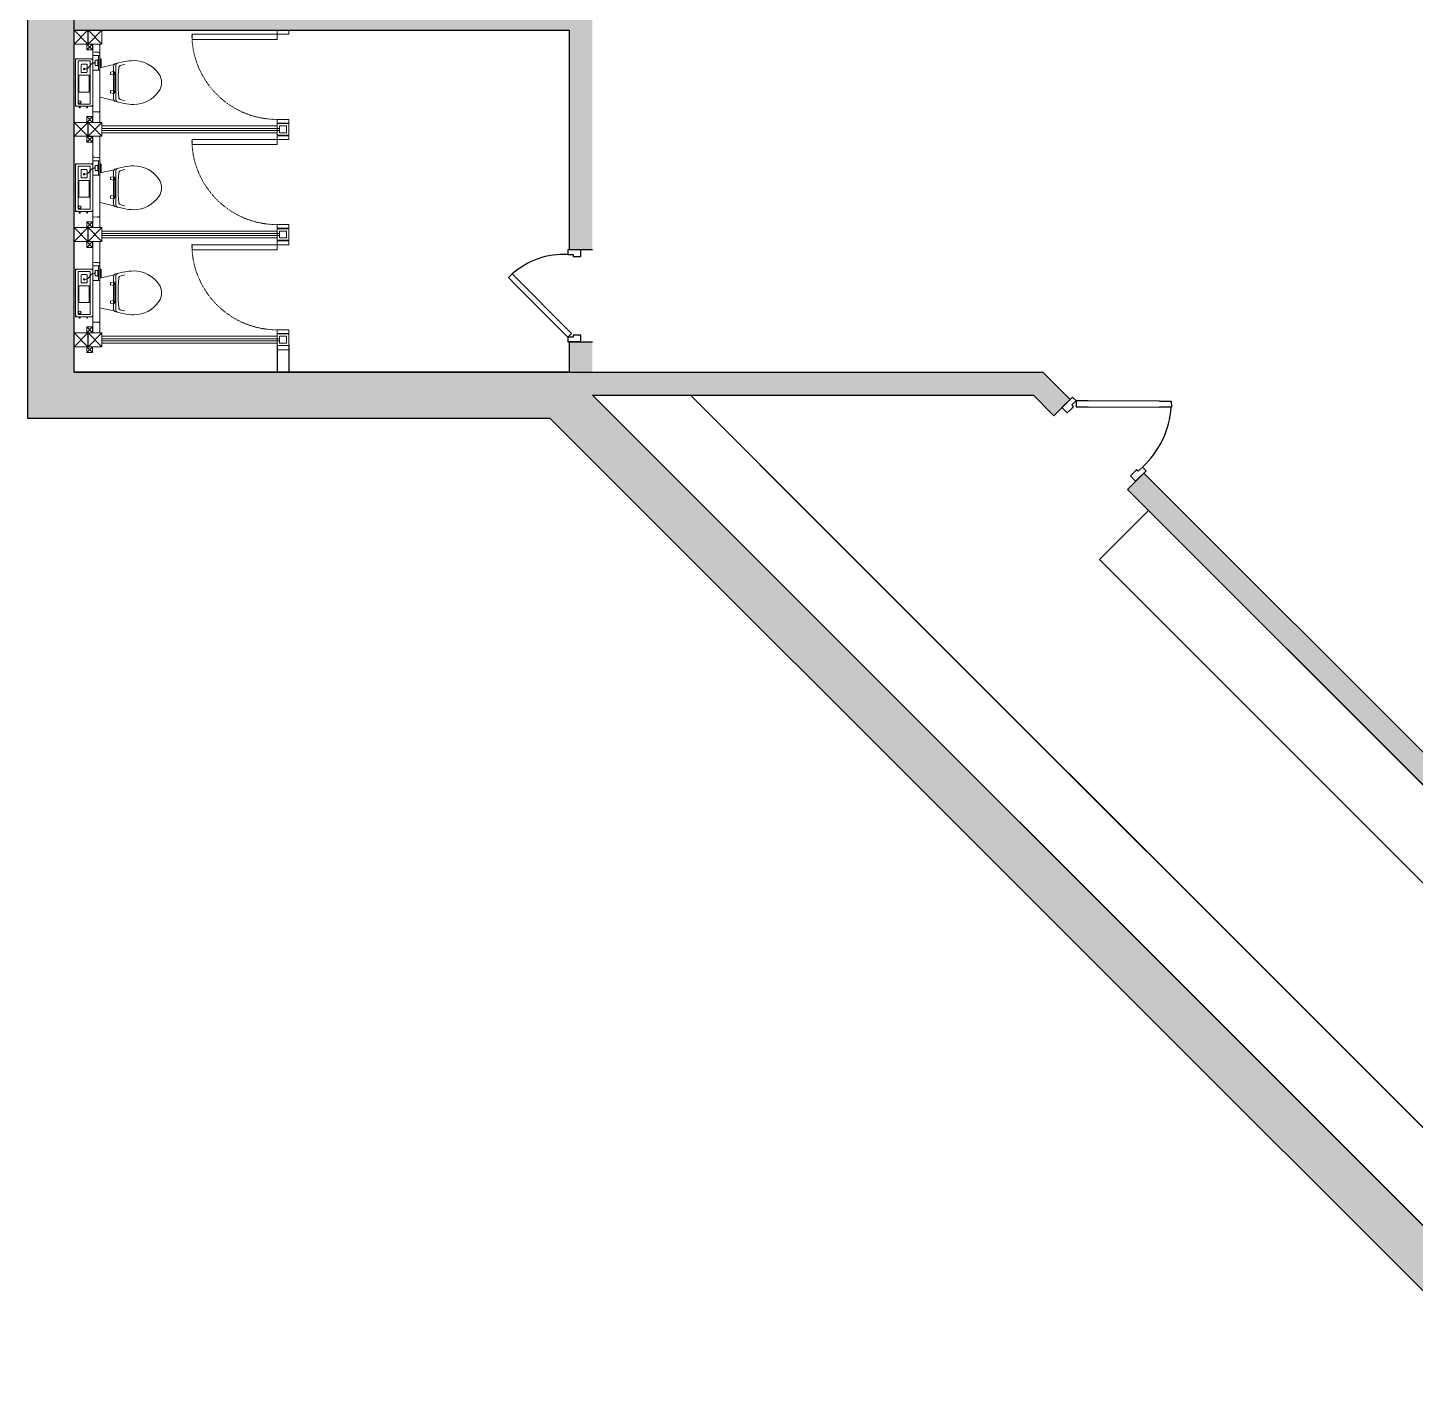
# Model space of a CAD drawing. Header units: millimetres. Extents: x 1 to 862718, y -200795 to 126771.
# Drawn here: x 600832 to 612832, y -110745 to -98905 of the extents above; entities that cross this region are included whole.
import ezdxf

# ---------------------------------------------------------------- set-up
doc = ezdxf.new("R2010")
doc.units = ezdxf.units.MM
doc.header["$MEASUREMENT"] = 0
doc.linetypes.add('21-200$0$HiddenS', pattern=[1.25, 0.5, -0.75])
doc.layers.add('JA_Building Outline', color=7, linetype='Continuous', lineweight=5)

# ---------------------------------------------------------------- blocks, each defined once
blk = doc.blocks.new('door')
for p, q in [((156873, 58161), (156946, 58233)), ((156946, 58233), (156983, 58197)), ((156873, 58161), (156435, 57726)), ((156472, 57689), (156910, 58124)), ((156983, 58197), (156910, 58124)), ((156435, 57726), (156362, 57653)), ((156317, 57525), (156317, 57653)), ((156317, 57653), (156317, 57525)), ((156362, 57653), (156399, 57617)), ((156399, 57617), (156472, 57689)), ((157217, 57525), (157217, 57653)), ((157217, 57525), (157217, 57653))]:
    blk.add_line(p, q)
for points in [[(156362, 57653), (156317, 57653), (156317, 57525), (156382, 57525), (156382, 57589), (156382, 57602), (156362, 57602)], [(157172, 57653), (157172, 57602), (157153, 57602), (157153, 57589), (157153, 57525), (157217, 57525), (157217, 57653)]]:
    blk.add_lwpolyline(points, close=True)
blk.add_arc((156410, 57690), 763, 357.2313, 41.4937)

msp = doc.modelspace()

# ---------------------------------------------------------------- hatches: boundary and pattern name
at = {"true_color": 0x636466}
h = msp.add_hatch(color=251, dxfattribs=at)
h.dxf.hatch_style = 1
h.paths.add_polyline_path([(659632, -89478.6), (640395, -89481.3), (640395, -89881.3), (659232, -89878.6), (659232, -101885.5), (657723.5, -101885.5), (657723.5, -102285.5), (659632, -102285.5)])
h.paths.add_polyline_path([(659232, -93885.5), (647972.5, -93885.5), (647972.5, -94285.5), (659232, -94285.5)], flags=17)
h.paths.add_polyline_path([(653432, -89879.5), (653232, -89879.5), (653232, -92749.5), (653432, -92749.5)], flags=17)
h.paths.add_polyline_path([(653232, -92172), (652883.5, -92172), (652883.5, -92572), (653232, -92572)], flags=17)
h.paths.add_polyline_path([(653432, -93549.5), (653232, -93549.5), (653232, -93885.5), (653432, -93885.5)], flags=17)
h.paths.add_polyline_path([(602863.5, -89485.5), (600832, -89485.5), (600832, -102285.5), (605350.6, -102285.5), (613810.3, -110745.2), (617578.4, -107531.3), (617294.6, -107247.6), (613831.9, -110201.1), (605716.3, -102085.5), (609529, -102085.5), (609706.2, -102262.8), (609847.7, -102121.3), (609611.8, -101885.5), (605516.3, -101885.5), (605516.3, -101885.5), (601232, -101885.5), (601232, -89885.5), (602863.5, -89885.5)])
h.paths.add_polyline_path([(613419.4, -105693.1), (610484.1, -102757.7), (610342.6, -102899.2), (615889.5, -108446), (616042.2, -108315.8)], flags=17)
h.paths.add_polyline_path([(617309.4, -102364.9), (617167.5, -102223.1), (615888.2, -103317.9), (616029.9, -103459.6)], flags=17)
h.paths.add_polyline_path([(614670.1, -104623), (614528.6, -104481.6), (613278.1, -105551.8), (613419.4, -105693.1)], flags=17)
h.paths.add_polyline_path([(617795.7, -102285.5), (620051, -102285.5), (620051, -101885.5), (617395.7, -101885.5), (613232, -97721.8), (613232, -94285.5), (623347.4, -94285.5), (623347.4, -93885.5), (613232, -93885.5), (613232, -93775.5), (612832, -93775.5), (612832, -97887.5), (619937.7, -104993.2), (618656.4, -106086.1), (618940.1, -106369.8), (620526.7, -105016.5)])
h.paths.add_polyline_path([(646172.5, -93885.5), (645189, -93885.5), (629455.6, -93885.5), (625147.4, -93885.5), (625147.4, -94285.5), (646172.5, -94285.5)])
h.paths.add_polyline_path([(645432, -94285.5), (645232, -94285.5), (645232, -101885.5), (645432, -101885.5)], flags=17)
h.paths.add_polyline_path([(646940.5, -89880.4), (646740.5, -89880.4), (646740.5, -92172), (646940.5, -92172)], flags=16)
h.paths.add_polyline_path([(637433.6, -89881.7), (637233.6, -89881.8), (637233.6, -92572), (637433.6, -92572)])
h.paths.add_polyline_path([(637971, -92172), (637433.6, -92172), (637433.6, -92572), (637971, -92572)])
h.paths.add_polyline_path([(646923.5, -101885.5), (643851, -101885.5), (643851, -102285.5), (646923.5, -102285.5)], flags=0)
h.paths.add_polyline_path([(605716.3, -95504.5), (605516.3, -95504.5), (605516.3, -95767), (601232, -95767), (601232, -95967), (605516.3, -95967), (605516.3, -97663.5), (605716.3, -97663.5)], flags=17)
h.paths.add_polyline_path([(605716.3, -98463.5), (605516.3, -98463.5), (605516.3, -98726), (601232, -98726), (601232, -98926), (605516.3, -98926), (605516.3, -100823), (605716.3, -100823)], flags=17)
h.paths.add_polyline_path([(605716.3, -93008), (605516.3, -93008), (605516.3, -94704.5), (605716.3, -94704.5)], flags=17)
h.paths.add_polyline_path([(608829, -92808), (601232, -92808), (601232, -93008), (605516.3, -93008), (605716.3, -93008), (608829, -93008)], flags=17)
h.paths.add_polyline_path([(610344.5, -89885.5), (610144.5, -89885.5), (610144.5, -92808), (609729, -92808), (609729, -93008), (610344.5, -93008)], flags=17)
h.paths.add_polyline_path([(605716.3, -101623), (605516.3, -101623), (605516.3, -101885.5), (605716.3, -101885.5)], flags=17)
h.paths.add_polyline_path([(619882.6, -91489.1), (617220.9, -91489.1), (616793.5, -91489.1), (616793.6, -91888.5), (619882.6, -91888)], flags=17)
h.paths.add_polyline_path([(623538, -91487.5), (621009.9, -91487.9), (621009.9, -91489.1), (620782.6, -91489.1), (620782.6, -91887.9), (623538.1, -91887.5)], flags=17)
h.paths.add_polyline_path([(624969, -91487.3), (624438, -91487.3), (624438.1, -91887.3), (624969.1, -91887.3)], flags=17)
h.paths.add_polyline_path([(624864, -84900), (613232, -84901.8), (613232, -85101.8), (617020.9, -85101.8), (624864, -85100)], flags=17)
h.paths.add_polyline_path([(624864, -85100), (624665, -85100.1), (624665, -91487.3), (624865, -91487.3)], flags=17)
h.paths.add_polyline_path([(627066.5, -85099.7), (626865.5, -85099.7), (626866.5, -91487), (627066.5, -91486.9)], flags=17)
h.paths.add_polyline_path([(637232.8, -84898.1), (626865.5, -84899.7), (626865.5, -85099.7), (627066.5, -85099.7), (637232.8, -85098.1)], flags=17)
h.paths.add_polyline_path([(630722.1, -85099.1), (630523, -85099.1), (630523, -91486.4), (630723, -91486.4)], flags=17)
h.paths.add_polyline_path([(634073, -85098.6), (633873, -85098.6), (633874, -91485.9), (634074, -91485.8)], flags=17)
h.paths.add_polyline_path([(635938.5, -87273), (634073.3, -87273.3), (634073.4, -87473.4), (635938.6, -87473.1)], flags=17)
h.paths.add_polyline_path([(637233.2, -87272.8), (636838.5, -87272.9), (636838.6, -87472.9), (637233.2, -87472.9)], flags=17)
h.paths.add_polyline_path([(637233.6, -91485.3), (636839.1, -91485.4), (636839.2, -91885.4), (637233.6, -91885.3)], flags=17)
h.paths.add_polyline_path([(635939.1, -91485.5), (633546.5, -91485.9), (633546.5, -91885.9), (635939.2, -91885.5)], flags=17)
h.paths.add_polyline_path([(632646.5, -91486.1), (630202.5, -91486.4), (630202.6, -91886.4), (632646.5, -91886.1)], flags=17)
h.paths.add_polyline_path([(629302.5, -91486.6), (626769, -91487), (626769.1, -91887), (629302.6, -91886.6)], flags=17)
h.paths.add_polyline_path([(617220.9, -88085.6), (619882, -88085.6), (619882, -87885.6), (617220.9, -87885.6), (617220.9, -85101.8), (617020.9, -85101.8), (617020.9, -87885.6), (617020.9, -88085.6), (617020.9, -91488.5), (617220.9, -91488.5)], flags=17)
h.paths.add_polyline_path([(621209.9, -85100.9), (621009.9, -85100.9), (621009.9, -87885.6), (620782, -87885.6), (620782, -88085.6), (621009.9, -88085.6), (621009.9, -91487.9), (621209.9, -91487.8)], flags=17)
h.paths.add_polyline_path([(617020.9, -87885.6), (616792.9, -87885.6), (616793, -88085.6), (617020.9, -88085.6)], flags=17)
h.paths.add_polyline_path([(615892.9, -87885.6), (613231.9, -87885.6), (613231.9, -88085.6), (615893, -88085.6)], flags=17)
h.paths.add_polyline_path([(617066, -83254.3), (613232, -83254.8), (613232, -83454.8), (617066, -83454.2)], flags=17)
h.paths.add_polyline_path([(622153, -83253.6), (617966, -83254.2), (617966, -83454.1), (622153, -83453.4)], flags=17)
h.paths.add_polyline_path([(618550.8, -79885.5), (618350.8, -79885.5), (618351.2, -83254.1), (618551.2, -83254.1)], flags=17)
h.paths.add_polyline_path([(624087, -83253.3), (623053, -83253.4), (623053, -83453.3), (624087, -83453.1)], flags=17)
h.paths.add_polyline_path([(623669.5, -79885.5), (623469.5, -79885.5), (623470, -83253.4), (623670, -83253.3)], flags=17)
h.paths.add_polyline_path([(634870.6, -83251.8), (624987, -83253.2), (624987, -83453), (634870.6, -83451.4)], flags=17)
h.paths.add_polyline_path([(637232.5, -83251.4), (636670.6, -83251.5), (636670.6, -83451.2), (637232.6, -83451.1)], flags=17)
h.paths.add_polyline_path([(629706.4, -82871.4), (629506.4, -82871.4), (629506.5, -83252.5), (629706.5, -83252.5)], flags=17)
h.paths.add_polyline_path([(629706, -79885.5), (629506, -79885.5), (629506.3, -81971.4), (629706.3, -81971.4)], flags=17)
h.paths.add_polyline_path([(621234, -98387.7), (621914, -98387.7), (621914, -97505.9), (621234, -97505.9)], flags=25)
h.paths.add_polyline_path([(624268.5, -93394.7), (624748.5, -93394.7), (624748.5, -92512.9), (624268.5, -92512.9)], flags=9)
h.paths.add_polyline_path([(609160.2, -97668.2), (609640.2, -97668.2), (609640.2, -96786.4), (609160.2, -96786.4)], flags=25)
h.paths.add_polyline_path([(605342.5, -91706.2), (605822.5, -91706.2), (605822.5, -90824.4), (605342.5, -90824.4)], flags=25)
h.paths.add_polyline_path([(603035, -94706.7), (603515, -94706.7), (603515, -93824.9), (603035, -93824.9)], flags=25)
h.paths.add_polyline_path([(603015.5, -100768.2), (603495.5, -100768.2), (603495.5, -99886.4), (603015.5, -99886.4)], flags=24)
h.paths.add_polyline_path([(602964, -97811.7), (603484, -97811.7), (603484, -96929.9), (602964, -96929.9)], flags=25)
h.paths.add_polyline_path([(616456, -105868.7), (616856, -105868.7), (616856, -104986.9), (616456, -104986.9)], flags=25)
h.paths.add_polyline_path([(611232.5, -106487.7), (611712.5, -106487.7), (611712.5, -105605.9), (611232.5, -105605.9)], flags=24)
h.paths.add_polyline_path([(636670, -79485.5), (636670.1, -79885.5), (637232, -79885.5), (637233.6, -89881.8), (637433.6, -89881.7), (638137.8, -89881.6), (638137.8, -89481.6), (637633.5, -89481.7), (637631.9, -79485.5)])
h.paths.add_polyline_path([(634870.1, -79885.5), (634870, -79485.5), (612832.1, -79485.5), (612830.7, -89485.5), (607068, -89485.5), (607068, -89885.5), (612832, -89885.5), (612832, -91975.5), (613232, -91975.5), (613232, -91889.1), (615893.6, -91888.7), (615893.5, -91489.1), (613231.9, -91489.1), (613231.9, -88085.6), (613232, -79885.5)])
h.paths.add_polyline_path([(644027.5, -92172), (644027.5, -92572), (651983.5, -92572), (651983.5, -92172)])
h.paths.add_polyline_path([(643127.5, -92572), (643127.5, -92172), (638871, -92172), (638871, -92572)])

# ---------------------------------------------------------------- linework, layer by layer
at = {"color": 18, "true_color": 0x000000}
for p, q in [((601232, -98926), (605516.3, -98926)), ((605516.3, -100823), (605516.3, -98926)), ((605516.3, -100823), (605716.3, -100823)), ((605516.3, -101885.5), (605516.3, -101623)), ((605516.3, -101623), (605716.3, -101623)), ((602989, -101654.1), (602989, -101885.5)), ((603089, -101654.1), (603089, -101885.5)), ((601232, -101885.5), (605516.3, -101885.5)), ((605516.3, -101885.5), (609611.8, -101885.5)), ((605516.3, -101885.5), (605716.3, -101885.5)), ((609611.8, -101885.5), (609847.7, -102121.3)), ((605716.3, -102085.5), (613831.9, -110201.1)), ((605716.3, -102085.5), (609529, -102085.5)), ((605716.3, -102085.5), (613831.9, -110201.1)), ((606564.8, -102085.5), (613864.2, -109384.9)), ((609529, -102085.5), (609706.2, -102262.8)), ((609706.2, -102262.8), (609847.7, -102121.3)), ((610342.6, -102899.2), (610484.1, -102757.7)), ((610484.1, -102757.7), (616042.2, -108315.8)), ((610342.6, -102899.2), (615889.5, -108446)), ((610526, -103082.5), (610101.7, -103506.8))]:
    msp.add_line(p, q, dxfattribs=at)
for points in [[(617578.4, -107531.3), (613810.3, -110745.2), (605350.6, -102285.5), (600832, -102285.5), (600832, -89485.5), (612830.7, -89485.5), (612832.1, -79485.5), (634870, -79485.5)], [(605516.3, -101885.5), (601232, -101885.5), (601232, -89885.5), (612832, -89885.5)], [(605516.3, -101885.5), (605516.3, -101885.5), (601232, -101885.5)], [(605716.3, -102085.5), (609529, -102085.5), (609706.2, -102262.8)], [(610342.6, -102899.2), (615889.5, -108446), (613831.9, -110201.1), (605716.3, -102085.5)], [(617294.6, -107247.6), (613831.9, -110201.1), (605716.3, -102085.5)], [(610101.7, -103506.8), (615006, -108411), (613864.2, -109384.9), (607164.8, -102685.5)]]:
    msp.add_lwpolyline(points, dxfattribs=at)
at = {"layer": 'JA_Building Outline', "color": 9, "lineweight": 20}
for p, q in [((601232, -98926), (601352, -99046)), ((601232, -99046), (601352, -98926)), ((601232, -99046), (601232, -98926)), ((601232, -98926), (601352, -98926)), ((601352, -98926), (601352, -99046)), ((601474, -98926), (601354, -99046)), ((601474, -99046), (601354, -98926)), ((601354, -99046), (601354, -98926)), ((601354, -98926), (601474, -98926)), ((601394, -98926), (601394, -98924.1)), ((601454, -98926, 0), (601454, -98924.1, 0)), ((601474, -98926), (601474, -99046)), ((601352, -99046), (601232, -99046)), ((601343.2, -99096.8), (601393.2, -99046.8)), ((601393.2, -99096.8), (601343.2, -99046.8)), ((601343.2, -99096.8), (601343.2, -99046.8)), ((601343.2, -99046.8), (601393.2, -99046.8)), ((601393.2, -99096.8), (601343.2, -99096.8)), ((601474, -99046), (601354, -99046)), ((601393.2, -99046.8), (601393.2, -99096.8)), ((601394, -99724.5), (601394, -99046)), ((601394, -99113.7), (601394, -99626.7)), ((601411.9, -99116.4), (601394, -99113.7)), ((601434.6, -99117.2, 0), (601411.9, -99116.4)), ((601439, -99117.3, 0), (601434.6, -99117.2, 0)), ((601443.7, -99117.8, 0), (601439, -99117.3, 0)), ((601448.7, -99119.9, 0), (601443.7, -99117.8, 0)), ((601454, -99124.8, 0), (601448.7, -99119.9, 0)), ((601454, -99724.5, 0), (601454, -99046, 0)), ((601454, -99124.8, 0), (601454, -99626.2, 0)), ((601579.1, -99224, 0), (601454, -99251.7, 0)), ((601454, -99529.8, 0), (601454, -99229.2, 0)), ((601457, -99167.2, 0), (601457, -99251.2, 0)), ((601464, -99176.7, 0), (601457, -99176.7, 0)), ((601467, -99179.7, 0), (601467, -99238.7, 0)), ((601574, -99282.5, 0), (601574, -99239.2, 0)), ((601666.7, -99198.5, 0), (601593.6, -99214.7, 0)), ((601594, -99524.3, 0), (601594, -99234.7, 0)), ((601638.6, -99230.4, 0), (601671.4, -99223.1, 0)), ((601454, -99507.3, 0), (601454, -99251.7, 0)), ((601464, -99241.7, 0), (601457, -99241.7, 0)), ((601549, -99289.5, 0), (601574, -99285.1, 0)), ((601549, -99309.5, 0), (601549, -99289.5, 0)), ((601574, -99313.9, 0), (601549, -99309.5, 0)), ((601574, -99476.5, 0), (601574, -99282.5, 0)), ((601574, -99291.5, 0), (601580, -99291.5, 0)), ((601580, -99307.5, 0), (601574, -99307.5, 0)), ((601580, -99291.5, 0), (601580, -99307.5, 0)), ((601584, -99466.5, 0), (601584, -99292.5, 0)), ((601574, -99445.1, 0), (601549, -99449.5, 0)), ((601549, -99449.5, 0), (601549, -99469.5, 0)), ((601549, -99469.5, 0), (601574, -99473.9, 0)), ((601580, -99451.5, 0), (601574, -99451.5, 0)), ((601574, -99467.5, 0), (601580, -99467.5, 0)), ((601574, -99519.9, 0), (601574, -99476.5, 0)), ((601580, -99467.5, 0), (601580, -99451.5, 0)), ((601274.5, -99585.7), (601281, -99585.7)), ((601276.5, -99590.7), (601278.5, -99590.7)), ((601277, -99598.2), (601278.5, -99598.2)), ((601279, -99593.7), (601283, -99593.7)), ((601279, -99598.7), (601283, -99598.7)), ((601287.5, -99585.7), (601281, -99585.7)), ((601285.5, -99590.7), (601283.5, -99590.7)), ((601285, -99598.2), (601283.5, -99598.2)), ((601339.5, -99585.7), (601346, -99585.7)), ((601341.5, -99590.7), (601343.5, -99590.7)), ((601342, -99598.2), (601343.5, -99598.2)), ((601344, -99593.7), (601348, -99593.7)), ((601344, -99598.7), (601348, -99598.7)), ((601352.5, -99585.7), (601346, -99585.7)), ((601350.5, -99590.7), (601348.5, -99590.7)), ((601350, -99598.2), (601348.5, -99598.2)), ((601454, -99507.3, 0), (601579.1, -99535.1, 0)), ((601593.6, -99544.3, 0), (601666.7, -99560.5, 0)), ((601671.4, -99535.9, 0), (601638.6, -99528.7, 0)), ((601343.2, -99723.7), (601393.2, -99673.7)), ((601393.2, -99723.7), (601343.2, -99673.7)), ((601343.2, -99723.7), (601343.2, -99673.7)), ((601343.2, -99673.7), (601393.2, -99673.7)), ((601393.2, -99673.7), (601393.2, -99723.7)), ((601395.9, -99630.8), (601394, -99626.7)), ((601397.7, -99632.6), (601395.9, -99630.8)), ((601399.4, -99633), (601397.7, -99632.6)), ((601433, -99632.6, 0), (601399.4, -99633)), ((601434.6, -99632, 0), (601433, -99632.6, 0)), ((601436.2, -99632, 0), (601434.6, -99632, 0)), ((601437.9, -99633.1, 0), (601436.2, -99632, 0)), ((601439.8, -99634.5, 0), (601437.9, -99633.1, 0)), ((601442.2, -99635.4, 0), (601439.8, -99634.5, 0)), ((601445.2, -99634.9, 0), (601442.2, -99635.4, 0)), ((601449.1, -99632.1, 0), (601445.2, -99634.9, 0)), ((601454, -99626.2, 0), (601449.1, -99632.1, 0)), ((601232, -99724.6), (601352, -99844.6)), ((601232, -99844.6), (601352, -99724.6)), ((601232, -99844.6), (601232, -99724.6)), ((601232, -99724.6), (601352, -99724.6)), ((601393.2, -99723.7), (601343.2, -99723.7)), ((601352, -99724.6), (601352, -99844.6)), ((601474, -99724.6), (601354, -99844.6)), ((601474, -99844.6), (601354, -99724.6)), ((601354, -99844.6), (601354, -99724.6)), ((601354, -99724.6), (601474, -99724.6)), ((601474, -99724.6), (601474, -99844.6)), ((601352, -99844.6), (601232, -99844.6)), ((601343.2, -99895.5), (601393.2, -99845.5)), ((601393.2, -99895.5), (601343.2, -99845.5)), ((601343.2, -99895.5), (601343.2, -99845.5)), ((601343.2, -99845.5), (601393.2, -99845.5)), ((601393.2, -99895.5), (601343.2, -99895.5)), ((601474, -99844.6), (601354, -99844.6)), ((601393.2, -99845.5), (601393.2, -99895.5)), ((601394, -100634.5), (601394, -99844.5)), ((601454, -100634.5, 0), (601454, -99844.5, 0)), ((601394, -100023.7), (601394, -100536.7)), ((601411.9, -100026.4), (601394, -100023.7)), ((601434.6, -100027.2, 0), (601411.9, -100026.4)), ((601439, -100027.3, 0), (601434.6, -100027.2, 0)), ((601443.7, -100027.8, 0), (601439, -100027.3, 0)), ((601448.7, -100029.9, 0), (601443.7, -100027.8, 0)), ((601454, -100034.8, 0), (601448.7, -100029.9, 0)), ((601454, -100034.8, 0), (601454, -100536.2, 0)), ((601457, -100077.2, 0), (601457, -100161.2, 0)), ((601579.1, -100134, 0), (601454, -100161.7, 0)), ((601454, -100439.8, 0), (601454, -100139.2, 0)), ((601454, -100417.3, 0), (601454, -100161.7, 0)), ((601464, -100086.7, 0), (601457, -100086.7, 0)), ((601464, -100151.7, 0), (601457, -100151.7, 0)), ((601467, -100089.7, 0), (601467, -100148.7, 0)), ((601549, -100199.5, 0), (601574, -100195.1, 0)), ((601549, -100219.5, 0), (601549, -100199.5, 0)), ((601574, -100192.5, 0), (601574, -100149.2, 0)), ((601574, -100386.5, 0), (601574, -100192.5, 0)), ((601666.7, -100108.5, 0), (601593.6, -100124.7, 0)), ((601594, -100434.3, 0), (601594, -100144.7, 0)), ((601638.6, -100140.4, 0), (601671.4, -100133.1, 0)), ((601574, -100223.9, 0), (601549, -100219.5, 0)), ((601574, -100201.5, 0), (601580, -100201.5, 0)), ((601580, -100217.5, 0), (601574, -100217.5, 0)), ((601580, -100201.5, 0), (601580, -100217.5, 0)), ((601584, -100376.5, 0), (601584, -100202.5, 0)), ((601454, -100417.3, 0), (601579.1, -100445.1, 0)), ((601574, -100355.1, 0), (601549, -100359.5, 0)), ((601549, -100359.5, 0), (601549, -100379.5, 0)), ((601549, -100379.5, 0), (601574, -100383.9, 0)), ((601580, -100361.5, 0), (601574, -100361.5, 0)), ((601574, -100377.5, 0), (601580, -100377.5, 0)), ((601574, -100429.9, 0), (601574, -100386.5, 0)), ((601580, -100377.5, 0), (601580, -100361.5, 0)), ((601671.4, -100445.9, 0), (601638.6, -100438.7, 0)), ((601274.5, -100495.7), (601281, -100495.7)), ((601276.5, -100500.7), (601278.5, -100500.7)), ((601277, -100508.2), (601278.5, -100508.2)), ((601279, -100503.7), (601283, -100503.7)), ((601279, -100508.7), (601283, -100508.7)), ((601287.5, -100495.7), (601281, -100495.7)), ((601285.5, -100500.7), (601283.5, -100500.7)), ((601285, -100508.2), (601283.5, -100508.2)), ((601339.5, -100495.7), (601346, -100495.7)), ((601341.5, -100500.7), (601343.5, -100500.7)), ((601342, -100508.2), (601343.5, -100508.2)), ((601344, -100503.7), (601348, -100503.7)), ((601344, -100508.7), (601348, -100508.7)), ((601352.5, -100495.7), (601346, -100495.7)), ((601350.5, -100500.7), (601348.5, -100500.7)), ((601350, -100508.2), (601348.5, -100508.2)), ((601395.9, -100540.8), (601394, -100536.7)), ((601397.7, -100542.6), (601395.9, -100540.8)), ((601399.4, -100543), (601397.7, -100542.6)), ((601433, -100542.6, 0), (601399.4, -100543)), ((601434.6, -100542, 0), (601433, -100542.6, 0)), ((601436.2, -100542, 0), (601434.6, -100542, 0)), ((601437.9, -100543.1, 0), (601436.2, -100542, 0)), ((601439.8, -100544.5, 0), (601437.9, -100543.1, 0)), ((601442.2, -100545.4, 0), (601439.8, -100544.5, 0)), ((601445.2, -100544.9, 0), (601442.2, -100545.4, 0)), ((601449.1, -100542.1, 0), (601445.2, -100544.9, 0)), ((601454, -100536.2, 0), (601449.1, -100542.1, 0)), ((601593.6, -100454.3, 0), (601666.7, -100470.5, 0)), ((601232, -100634.6), (601352, -100754.6)), ((601232, -100754.6), (601352, -100634.6)), ((601232, -100754.6), (601232, -100634.6)), ((601232, -100634.6), (601352, -100634.6)), ((601343.2, -100633.7), (601393.2, -100583.7)), ((601393.2, -100633.7), (601343.2, -100583.7)), ((601343.2, -100633.7), (601343.2, -100583.7)), ((601343.2, -100583.7), (601393.2, -100583.7)), ((601393.2, -100633.7), (601343.2, -100633.7)), ((601352, -100634.6), (601352, -100754.6)), ((601474, -100634.6), (601354, -100754.6)), ((601474, -100754.6), (601354, -100634.6)), ((601354, -100754.6), (601354, -100634.6)), ((601354, -100634.6), (601474, -100634.6)), ((601393.2, -100583.7), (601393.2, -100633.7)), ((601474, -100634.6), (601474, -100754.6)), ((601352, -100754.6), (601232, -100754.6)), ((601343.2, -100805.5), (601393.2, -100755.5)), ((601393.2, -100805.5), (601343.2, -100755.5)), ((601343.2, -100805.5), (601343.2, -100755.5)), ((601343.2, -100755.5), (601393.2, -100755.5)), ((601474, -100754.6), (601354, -100754.6)), ((601393.2, -100755.5), (601393.2, -100805.5)), ((601394, -101544.5), (601394, -100754.5)), ((601454, -101544.5, 0), (601454, -100754.5, 0)), ((601393.2, -100805.5), (601343.2, -100805.5)), ((601394, -100933.7), (601394, -101446.7)), ((601411.9, -100936.4), (601394, -100933.7)), ((601434.6, -100937.2, 0), (601411.9, -100936.4)), ((601439, -100937.3, 0), (601434.6, -100937.2, 0)), ((601443.7, -100937.8, 0), (601439, -100937.3, 0)), ((601448.7, -100939.9, 0), (601443.7, -100937.8, 0)), ((601454, -100944.8, 0), (601448.7, -100939.9, 0)), ((601454, -100944.8, 0), (601454, -101446.2, 0)), ((601457, -100987.2, 0), (601457, -101071.2, 0)), ((601464, -100996.7, 0), (601457, -100996.7, 0)), ((601467, -100999.7, 0), (601467, -101058.7, 0)), ((601666.7, -101018.5, 0), (601593.6, -101034.7, 0)), ((601579.1, -101044, 0), (601454, -101071.7, 0)), ((601454, -101349.8, 0), (601454, -101049.2, 0)), ((601454, -101327.3, 0), (601454, -101071.7, 0)), ((601464, -101061.7, 0), (601457, -101061.7, 0)), ((601549, -101109.5, 0), (601574, -101105.1, 0)), ((601549, -101129.5, 0), (601549, -101109.5, 0)), ((601574, -101133.9, 0), (601549, -101129.5, 0)), ((601574, -101102.5, 0), (601574, -101059.2, 0)), ((601574, -101296.5, 0), (601574, -101102.5, 0)), ((601574, -101111.5, 0), (601580, -101111.5, 0)), ((601580, -101127.5, 0), (601574, -101127.5, 0)), ((601580, -101111.5, 0), (601580, -101127.5, 0)), ((601584, -101286.5, 0), (601584, -101112.5, 0)), ((601594, -101344.3, 0), (601594, -101054.7, 0)), ((601638.6, -101050.4, 0), (601671.4, -101043.1, 0)), ((601574, -101265.1, 0), (601549, -101269.5, 0)), ((601549, -101269.5, 0), (601549, -101289.5, 0)), ((601580, -101271.5, 0), (601574, -101271.5, 0)), ((601580, -101287.5, 0), (601580, -101271.5, 0)), ((601454, -101327.3, 0), (601579.1, -101355.1, 0)), ((601549, -101289.5, 0), (601574, -101293.9, 0)), ((601574, -101287.5, 0), (601580, -101287.5, 0)), ((601574, -101339.9, 0), (601574, -101296.5, 0)), ((601593.6, -101364.3, 0), (601666.7, -101380.5, 0)), ((601671.4, -101355.9, 0), (601638.6, -101348.7, 0)), ((601274.5, -101405.7), (601281, -101405.7)), ((601276.5, -101410.7), (601278.5, -101410.7)), ((601277, -101418.2), (601278.5, -101418.2)), ((601279, -101413.7), (601283, -101413.7)), ((601279, -101418.7), (601283, -101418.7)), ((601287.5, -101405.7), (601281, -101405.7)), ((601285.5, -101410.7), (601283.5, -101410.7)), ((601285, -101418.2), (601283.5, -101418.2)), ((601339.5, -101405.7), (601346, -101405.7)), ((601341.5, -101410.7), (601343.5, -101410.7)), ((601342, -101418.2), (601343.5, -101418.2)), ((601343.2, -101543.7), (601393.2, -101493.7)), ((601393.2, -101543.7), (601343.2, -101493.7)), ((601343.2, -101543.7), (601343.2, -101493.7)), ((601343.2, -101493.7), (601393.2, -101493.7)), ((601344, -101413.7), (601348, -101413.7)), ((601344, -101418.7), (601348, -101418.7)), ((601352.5, -101405.7), (601346, -101405.7)), ((601350.5, -101410.7), (601348.5, -101410.7)), ((601350, -101418.2), (601348.5, -101418.2)), ((601393.2, -101493.7), (601393.2, -101543.7)), ((601395.9, -101450.8), (601394, -101446.7)), ((601397.7, -101452.6), (601395.9, -101450.8)), ((601399.4, -101453), (601397.7, -101452.6)), ((601433, -101452.6, 0), (601399.4, -101453)), ((601434.6, -101452, 0), (601433, -101452.6, 0)), ((601436.2, -101452, 0), (601434.6, -101452, 0)), ((601437.9, -101453.1, 0), (601436.2, -101452, 0)), ((601439.8, -101454.5, 0), (601437.9, -101453.1, 0)), ((601442.2, -101455.4, 0), (601439.8, -101454.5, 0)), ((601445.2, -101454.9, 0), (601442.2, -101455.4, 0)), ((601449.1, -101452.1, 0), (601445.2, -101454.9, 0)), ((601454, -101446.2, 0), (601449.1, -101452.1, 0)), ((601232, -101544.6), (601352, -101664.6)), ((601232, -101664.6), (601352, -101544.6)), ((601232, -101664.6), (601232, -101544.6)), ((601232, -101544.6), (601352, -101544.6)), ((601393.2, -101543.7), (601343.2, -101543.7)), ((601352, -101544.6), (601352, -101664.6)), ((601474, -101544.6), (601354, -101664.6)), ((601474, -101664.6), (601354, -101544.6)), ((601354, -101664.6), (601354, -101544.6)), ((601354, -101544.6), (601474, -101544.6)), ((601474, -101544.6), (601474, -101664.6)), ((601352, -101664.6), (601232, -101664.6)), ((601343.2, -101715.5), (601393.2, -101665.5)), ((601393.2, -101715.5), (601343.2, -101665.5)), ((601343.2, -101715.5), (601343.2, -101665.5)), ((601343.2, -101665.5), (601393.2, -101665.5)), ((601393.2, -101715.5), (601343.2, -101715.5)), ((601474, -101664.6), (601354, -101664.6)), ((601393.2, -101665.5), (601393.2, -101715.5)), ((601394, -101664.6), (601394, -101664.5)), ((601454, -101664.6, 0), (601454, -101664.5, 0))]:
    msp.add_line(p, q, dxfattribs=at)
at = {"layer": 'JA_Building Outline', "lineweight": 0}
for p, q in [((602989, -98962.1), (602989, -98930.1)), ((602989, -98930.1), (603089, -98930.1)), ((603089, -98962.1), (602989, -98962.1)), ((603089, -98930.1), (603089, -98962.1)), ((602989, -99730.1), (602989, -99698.1)), ((602989, -99698.1), (603089, -99698.1)), ((603089, -99698.1), (603089, -99730.1)), ((603089, -99730.1), (602989, -99730.1)), ((602989, -99872.1), (602989, -99840.1)), ((602989, -99840.1), (603089, -99840.1)), ((603089, -99872.1), (602989, -99872.1)), ((603089, -99840.1), (603089, -99872.1)), ((602989, -100640.1), (602989, -100608.1)), ((602989, -100608.1), (603089, -100608.1)), ((603089, -100640.1), (602989, -100640.1)), ((603089, -100608.1), (603089, -100640.1)), ((602989, -100782.1), (602989, -100750.1)), ((602989, -100750.1), (603089, -100750.1)), ((603089, -100782.1), (602989, -100782.1)), ((603089, -100750.1), (603089, -100782.1)), ((602989, -101550.1), (602989, -101518.1)), ((602989, -101518.1), (603089, -101518.1)), ((603089, -101518.1), (603089, -101550.1)), ((603089, -101550.1), (602989, -101550.1)), ((603089, -101692.1), (602989, -101692.1))]:
    msp.add_line(p, q, dxfattribs=at)
at = {"layer": 'JA_Building Outline', "lineweight": 5}
for p, q in [((602989, -98962.1), (603089, -98962.1)), ((602989, -99698.1), (603089, -99698.1)), ((602989, -99754.1), (601474, -99754.1)), ((601474, -99793.6), (601474, -99775.6)), ((601474, -99775.6), (603009, -99775.6)), ((603009, -99793.6), (601474, -99793.6)), ((602989, -99814.1), (601474, -99814.1)), ((602989, -99834.1), (602989, -99734.1)), ((602989, -99734.1), (603089, -99734.1)), ((603089, -99834.1), (602989, -99834.1)), ((603009, -99814.1), (603009, -99754.1)), ((603009, -99754.1), (603069, -99754.1)), ((603009, -99775.6), (603009, -99793.6)), ((603069, -99814.1), (603009, -99814.1)), ((603069, -99754.1), (603069, -99814.1)), ((603089, -99734.1), (603089, -99834.1)), ((602989, -99872.1), (603089, -99872.1)), ((602989, -100664.1), (601474, -100664.1)), ((602989, -100608.1), (603089, -100608.1)), ((602989, -100744.1), (602989, -100644.1)), ((602989, -100644.1), (603089, -100644.1)), ((603009, -100724.1), (603009, -100664.1)), ((603009, -100664.1), (603069, -100664.1)), ((603069, -100664.1), (603069, -100724.1)), ((603089, -100644.1), (603089, -100744.1)), ((601474, -100703.6), (601474, -100685.6)), ((601474, -100685.6), (603009, -100685.6)), ((603009, -100703.6), (601474, -100703.6)), ((602989, -100724.1), (601474, -100724.1)), ((603089, -100744.1), (602989, -100744.1)), ((602989, -100782.1), (603089, -100782.1)), ((603009, -100685.6), (603009, -100703.6)), ((603069, -100724.1), (603009, -100724.1)), ((602989, -101518.1), (603089, -101518.1)), ((602989, -101574.1), (601474, -101574.1)), ((601474, -101613.6), (601474, -101595.6)), ((601474, -101595.6), (603009, -101595.6)), ((603009, -101613.6), (601474, -101613.6)), ((602989, -101634.1), (601474, -101634.1)), ((602989, -101654.1), (602989, -101554.1)), ((602989, -101554.1), (603089, -101554.1)), ((603009, -101634.1), (603009, -101574.1)), ((603009, -101574.1), (603069, -101574.1)), ((603009, -101595.6), (603009, -101613.6)), ((603069, -101634.1), (603009, -101634.1)), ((603069, -101574.1), (603069, -101634.1)), ((603089, -101554.1), (603089, -101654.1)), ((603089, -101654.1), (602989, -101654.1)), ((602989, -101692.1), (603089, -101692.1))]:
    msp.add_line(p, q, dxfattribs=at)
at = {"layer": 'JA_Building Outline', "color": 9, "linetype": 'Continuous', "lineweight": 20}
for p, q in [((601244, -99338.7), (601244, -99176.2)), ((601247, -99173.2), (601391, -99173.2)), ((601266.7, -99195.9), (601266.7, -99266.7)), ((601368.3, -99192.9), (601269.7, -99192.9)), ((601293.5, -99226.2), (601293.5, -99266.7)), ((601299, -99220.7), (601339, -99220.7)), ((601344.5, -99226.2), (601344.5, -99266.7)), ((601371.3, -99195.9), (601371.3, -99266.7)), ((601394, -99419.7), (601394, -99176.2)), ((601405.6, -99207.7, 0), (601407.9, -99207.3, 0)), ((601405.6, -99210.6, 0), (601407.9, -99211, 0)), ((601407.9, -99207.3, 0), (601412.4, -99207.3, 0)), ((601407.9, -99211, 0), (601412.4, -99211, 0)), ((601412.4, -99207.2, 0), (601413.3, -99206.8, 0)), ((601412.4, -99207.3, 0), (601412.4, -99207.2, 0)), ((601412.4, -99211, 0), (601412.4, -99211.1, 0)), ((601412.4, -99211.1, 0), (601413.3, -99211.5, 0)), ((601413.3, -99206.8, 0), (601414.3, -99206.8, 0)), ((601413.3, -99211.5, 0), (601414.3, -99211.5, 0)), ((601414.3, -99186.7, 0), (601439, -99186.7, 0)), ((601414.3, -99186.7, 0), (601414.3, -99209.2, 0)), ((601414.3, -99231.6, 0), (601414.3, -99209.2, 0)), ((601414.3, -99231.6, 0), (601439, -99231.6, 0)), ((601439, -99209.2, 0), (601439, -99186.7, 0)), ((601439, -99231.6, 0), (601439, -99209.2, 0)), ((601439.5, -99182.7, 0), (601439.5, -99196.2, 0)), ((601439.5, -99209.2, 0), (601439.5, -99194.2, 0)), ((601439.5, -99209.2, 0), (601439.5, -99224.1, 0)), ((601439.5, -99235.7, 0), (601439.5, -99222.2, 0)), ((601444, -99180.7, 0), (601441.5, -99180.7, 0)), ((601444, -99237.7, 0), (601441.5, -99237.7, 0)), ((601444, -99147, 0), (601454, -99146.7, 0)), ((601444, -99147, 0), (601444, -99209.2, 0)), ((601444, -99209.2, 0), (601444, -99271.3, 0)), ((601244, -99582.2), (601244, -99338.7)), ((601266.7, -99266.7), (601266.7, -99419.7)), ((601274.6, -99319.8), (601274.6, -99458.5)), ((601360.4, -99316.8), (601277.6, -99316.8)), ((601293.5, -99266.7), (601293.5, -99288.2)), ((601299, -99293.7), (601339, -99293.7)), ((601344.5, -99266.7), (601344.5, -99288.2)), ((601363.4, -99319.8), (601363.4, -99458.5)), ((601371.3, -99266.7), (601371.3, -99319.7)), ((601371.3, -99319.7), (601371.3, -99338.7)), ((601371.3, -99338.7), (601371.3, -99515.7)), ((601444, -99271.3, 0), (601454, -99271.7, 0)), ((601266.7, -99419.7), (601266.7, -99438.7)), ((601266.7, -99438.7), (601266.7, -99515.7)), ((601360.4, -99461.5), (601277.6, -99461.5)), ((601394, -99419.7), (601394, -99582.2)), ((601247, -99585.2), (601391, -99585.2)), ((601266.7, -99515.7), (601266.7, -99562.4)), ((601368.3, -99565.4), (601269.7, -99565.4)), ((601371.3, -99515.7), (601371.3, -99562.4)), ((601444, -100057, 0), (601454, -100056.7, 0)), ((601444, -100057, 0), (601444, -100119.2, 0)), ((601244, -100248.7), (601244, -100086.2)), ((601247, -100083.2), (601391, -100083.2)), ((601266.7, -100105.9), (601266.7, -100176.7)), ((601266.7, -100176.7), (601266.7, -100329.7)), ((601368.3, -100102.9), (601269.7, -100102.9)), ((601293.5, -100136.2), (601293.5, -100176.7)), ((601293.5, -100176.7), (601293.5, -100198.2)), ((601299, -100130.7), (601339, -100130.7)), ((601344.5, -100136.2), (601344.5, -100176.7)), ((601344.5, -100176.7), (601344.5, -100198.2)), ((601371.3, -100105.9), (601371.3, -100176.7)), ((601371.3, -100176.7), (601371.3, -100229.7)), ((601394, -100329.7), (601394, -100086.2)), ((601405.6, -100117.7, 0), (601407.9, -100117.3, 0)), ((601405.6, -100120.6, 0), (601407.9, -100121, 0)), ((601407.9, -100117.3, 0), (601412.4, -100117.3, 0)), ((601407.9, -100121, 0), (601412.4, -100121, 0)), ((601412.4, -100117.2, 0), (601413.3, -100116.8, 0)), ((601412.4, -100117.3, 0), (601412.4, -100117.2, 0)), ((601412.4, -100121, 0), (601412.4, -100121.1, 0)), ((601412.4, -100121.1, 0), (601413.3, -100121.5, 0)), ((601413.3, -100116.8, 0), (601414.3, -100116.8, 0)), ((601413.3, -100121.5, 0), (601414.3, -100121.5, 0)), ((601414.3, -100096.7, 0), (601439, -100096.7, 0)), ((601414.3, -100096.7, 0), (601414.3, -100119.2, 0)), ((601414.3, -100141.6, 0), (601414.3, -100119.2, 0)), ((601414.3, -100141.6, 0), (601439, -100141.6, 0)), ((601439, -100119.2, 0), (601439, -100096.7, 0)), ((601439, -100141.6, 0), (601439, -100119.2, 0)), ((601439.5, -100092.7, 0), (601439.5, -100106.2, 0)), ((601439.5, -100119.2, 0), (601439.5, -100104.2, 0)), ((601439.5, -100119.2, 0), (601439.5, -100134.1, 0)), ((601439.5, -100145.7, 0), (601439.5, -100132.2, 0)), ((601444, -100090.7, 0), (601441.5, -100090.7, 0)), ((601444, -100147.7, 0), (601441.5, -100147.7, 0)), ((601444, -100119.2, 0), (601444, -100181.3, 0)), ((601444, -100181.3, 0), (601454, -100181.7, 0)), ((601244, -100492.2), (601244, -100248.7)), ((601274.6, -100229.8), (601274.6, -100368.5)), ((601360.4, -100226.8), (601277.6, -100226.8)), ((601299, -100203.7), (601339, -100203.7)), ((601363.4, -100229.8), (601363.4, -100368.5)), ((601371.3, -100229.7), (601371.3, -100248.7)), ((601371.3, -100248.7), (601371.3, -100425.7)), ((601266.7, -100329.7), (601266.7, -100348.7)), ((601266.7, -100348.7), (601266.7, -100425.7)), ((601266.7, -100425.7), (601266.7, -100472.4)), ((601360.4, -100371.5), (601277.6, -100371.5)), ((601371.3, -100425.7), (601371.3, -100472.4)), ((601394, -100329.7), (601394, -100492.2)), ((601247, -100495.2), (601391, -100495.2)), ((601368.3, -100475.4), (601269.7, -100475.4)), ((601244, -101158.7), (601244, -100996.2)), ((601247, -100993.2), (601391, -100993.2)), ((601266.7, -101015.9), (601266.7, -101086.7)), ((601368.3, -101012.9), (601269.7, -101012.9)), ((601371.3, -101015.9), (601371.3, -101086.7)), ((601394, -101239.7), (601394, -100996.2)), ((601405.6, -101027.7, 0), (601407.9, -101027.3, 0)), ((601405.6, -101030.6, 0), (601407.9, -101031, 0)), ((601407.9, -101027.3, 0), (601412.4, -101027.3, 0)), ((601407.9, -101031, 0), (601412.4, -101031, 0)), ((601412.4, -101027.2, 0), (601413.3, -101026.8, 0)), ((601412.4, -101027.3, 0), (601412.4, -101027.2, 0)), ((601412.4, -101031, 0), (601412.4, -101031.1, 0)), ((601412.4, -101031.1, 0), (601413.3, -101031.5, 0)), ((601413.3, -101026.8, 0), (601414.3, -101026.8, 0)), ((601413.3, -101031.5, 0), (601414.3, -101031.5, 0)), ((601414.3, -101006.7, 0), (601439, -101006.7, 0)), ((601414.3, -101006.7, 0), (601414.3, -101029.2, 0)), ((601414.3, -101051.6, 0), (601414.3, -101029.2, 0)), ((601439, -101029.2, 0), (601439, -101006.7, 0)), ((601439, -101051.6, 0), (601439, -101029.2, 0)), ((601439.5, -101002.7, 0), (601439.5, -101016.2, 0)), ((601439.5, -101029.2, 0), (601439.5, -101014.2, 0)), ((601439.5, -101029.2, 0), (601439.5, -101044.1, 0)), ((601444, -101000.7, 0), (601441.5, -101000.7, 0)), ((601444, -100967, 0), (601454, -100966.7, 0)), ((601444, -100967, 0), (601444, -101029.2, 0)), ((601444, -101029.2, 0), (601444, -101091.3, 0)), ((601244, -101402.2), (601244, -101158.7)), ((601266.7, -101086.7), (601266.7, -101239.7)), ((601274.6, -101139.8), (601274.6, -101278.5)), ((601360.4, -101136.8), (601277.6, -101136.8)), ((601293.5, -101046.2), (601293.5, -101086.7)), ((601293.5, -101086.7), (601293.5, -101108.2)), ((601299, -101040.7), (601339, -101040.7)), ((601299, -101113.7), (601339, -101113.7)), ((601344.5, -101046.2), (601344.5, -101086.7)), ((601344.5, -101086.7), (601344.5, -101108.2)), ((601363.4, -101139.8), (601363.4, -101278.5)), ((601371.3, -101086.7), (601371.3, -101139.7)), ((601371.3, -101139.7), (601371.3, -101158.7)), ((601371.3, -101158.7), (601371.3, -101335.7)), ((601414.3, -101051.6, 0), (601439, -101051.6, 0)), ((601439.5, -101055.7, 0), (601439.5, -101042.2, 0)), ((601444, -101057.7, 0), (601441.5, -101057.7, 0)), ((601444, -101091.3, 0), (601454, -101091.7, 0)), ((601266.7, -101239.7), (601266.7, -101258.7)), ((601266.7, -101258.7), (601266.7, -101335.7)), ((601394, -101239.7), (601394, -101402.2)), ((601266.7, -101335.7), (601266.7, -101382.4)), ((601368.3, -101385.4), (601269.7, -101385.4)), ((601360.4, -101281.5), (601277.6, -101281.5)), ((601371.3, -101335.7), (601371.3, -101382.4)), ((601247, -101405.2), (601391, -101405.2))]:
    msp.add_line(p, q, dxfattribs=at)
at = {"layer": 'JA_Building Outline', "color": 9, "lineweight": 20, "ltscale": 2}
for p, q in [((601394, -99146.2), (601454, -99146.2)), ((601405.6, -99207.7, 0), (601405.6, -99210.6, 0)), ((601394, -99272.2), (601454, -99272.2)), ((601274.5, -99585.7), (601274.5, -99585.2)), ((601274.5, -99585.7), (601276.5, -99590.7)), ((601277, -99598.2), (601277, -99590.7)), ((601278.5, -99598.2), (601278.5, -99586.7)), ((601283.5, -99598.2), (601283.5, -99586.7)), ((601283.5, -99598.2), (601283.5, -99594.2)), ((601285, -99598.2), (601285, -99590.7)), ((601287.5, -99585.7), (601285.5, -99590.7)), ((601287.5, -99585.7), (601287.5, -99585.2)), ((601339.5, -99585.7), (601339.5, -99585.2)), ((601339.5, -99585.7), (601341.5, -99590.7)), ((601342, -99598.2), (601342, -99590.7)), ((601343.5, -99598.2), (601343.5, -99586.7)), ((601348.5, -99598.2), (601348.5, -99586.7)), ((601348.5, -99598.2), (601348.5, -99594.2)), ((601350, -99598.2), (601350, -99590.7)), ((601352.5, -99585.7), (601350.5, -99590.7)), ((601352.5, -99585.7), (601352.5, -99585.2)), ((601394, -100056.2), (601454, -100056.2)), ((601394, -100182.2), (601454, -100182.2)), ((601405.6, -100117.7, 0), (601405.6, -100120.6, 0)), ((601274.5, -100495.7), (601274.5, -100495.2)), ((601274.5, -100495.7), (601276.5, -100500.7)), ((601277, -100508.2), (601277, -100500.7)), ((601278.5, -100508.2), (601278.5, -100496.7)), ((601283.5, -100508.2), (601283.5, -100496.7)), ((601283.5, -100508.2), (601283.5, -100504.2)), ((601285, -100508.2), (601285, -100500.7)), ((601287.5, -100495.7), (601285.5, -100500.7)), ((601287.5, -100495.7), (601287.5, -100495.2)), ((601339.5, -100495.7), (601339.5, -100495.2)), ((601339.5, -100495.7), (601341.5, -100500.7)), ((601342, -100508.2), (601342, -100500.7)), ((601343.5, -100508.2), (601343.5, -100496.7)), ((601348.5, -100508.2), (601348.5, -100496.7)), ((601348.5, -100508.2), (601348.5, -100504.2)), ((601350, -100508.2), (601350, -100500.7)), ((601352.5, -100495.7), (601350.5, -100500.7)), ((601352.5, -100495.7), (601352.5, -100495.2)), ((601394, -100966.2), (601454, -100966.2)), ((601405.6, -101027.7, 0), (601405.6, -101030.6, 0)), ((601394, -101092.2), (601454, -101092.2)), ((601274.5, -101405.7), (601274.5, -101405.2)), ((601274.5, -101405.7), (601276.5, -101410.7)), ((601277, -101418.2), (601277, -101410.7)), ((601278.5, -101418.2), (601278.5, -101406.7)), ((601283.5, -101418.2), (601283.5, -101406.7)), ((601283.5, -101418.2), (601283.5, -101414.2)), ((601285, -101418.2), (601285, -101410.7)), ((601287.5, -101405.7), (601285.5, -101410.7)), ((601287.5, -101405.7), (601287.5, -101405.2)), ((601339.5, -101405.7), (601339.5, -101405.2)), ((601339.5, -101405.7), (601341.5, -101410.7)), ((601342, -101418.2), (601342, -101410.7)), ((601343.5, -101418.2), (601343.5, -101406.7)), ((601348.5, -101418.2), (601348.5, -101406.7)), ((601348.5, -101418.2), (601348.5, -101414.2)), ((601350, -101418.2), (601350, -101410.7)), ((601352.5, -101405.7), (601350.5, -101410.7)), ((601352.5, -101405.7), (601352.5, -101405.2))]:
    msp.add_line(p, q, dxfattribs=at)
at = {"layer": 'JA_Building Outline', "lineweight": 5}
for points in [[(602989, -98962.1), (602253, -98962.1), (602253, -99005.9), (602989, -99005.9)], [(602989, -99872.1), (602253, -99872.1), (602253, -99915.9), (602989, -99915.9)], [(602989, -100782.1), (602253, -100782.1), (602253, -100825.9), (602989, -100825.9)]]:
    msp.add_lwpolyline(points, close=True, dxfattribs=at)
at = {"layer": 'JA_Building Outline', "color": 9, "linetype": 'Continuous', "lineweight": 20}
for centre, radius in [((601248, -99177.2), 2.5), ((601390, -99177.2), 2.5), ((601319, -99262.3), 6), ((601319, -99262.3), 4.8), ((601248, -99581.2), 2.5), ((601281, -99548.7), 12), ((601390, -99581.2), 2.5), ((601248, -100087.2), 2.5), ((601319, -100172.3), 6), ((601319, -100172.3), 4.8), ((601390, -100087.2), 2.5), ((601248, -100491.2), 2.5), ((601281, -100458.7), 12), ((601390, -100491.2), 2.5), ((601248, -100997.2), 2.5), ((601390, -100997.2), 2.5), ((601319, -101082.3), 6), ((601319, -101082.3), 4.8), ((601248, -101401.2), 2.5), ((601281, -101368.7), 12), ((601390, -101401.2), 2.5)]:
    msp.add_circle(centre, radius, dxfattribs=at)
at = {"layer": 'JA_Building Outline', "color": 9, "lineweight": 20, "ltscale": 2}
for centre in [(601281, -99548.7), (601281, -100458.7), (601281, -101368.7)]:
    msp.add_circle(centre, 10.5, dxfattribs=at)
at = {"layer": 'JA_Building Outline', "linetype": '21-200$0$HiddenS', "lineweight": 5}
for centre in [(602989, -98961.6), (602989, -99871.6), (602989, -100781.6)]:
    msp.add_arc(centre, 737.1, 180, 270, dxfattribs=at)
at = {"layer": 'JA_Building Outline', "color": 9, "linetype": 'Continuous', "lineweight": 20}
for centre, radius, start, end in [((601247, -99176.2), 3, 90, 180), ((601269.7, -99195.9), 3, 90, 180), ((601299, -99226.2), 5.52, 90, 180), ((601339, -99226.2), 5.52, 0, 90), ((601368.3, -99195.9), 3, 0, 90), ((601391, -99176.2), 3, 0, 90), ((601437.5, -99194.2, 0), 2, 0.00133, 41.40912), ((601437.5, -99224.1, 0), 2, 318.58962, 0.00201), ((601441.5, -99182.7, 0), 2, 90.00133, 179.99867), ((601441.5, -99235.7, 0), 2, 180.00271, 269.99729), ((601277.6, -99319.8), 3, 90, 180), ((601299, -99288.2), 5.52, 180, 270), ((601339, -99288.2), 5.52, 270, 0), ((601360.4, -99319.8), 3, 0, 90), ((601277.6, -99458.5), 3, 180, 270), ((601360.4, -99458.5), 3, 270, 0), ((601247, -99582.2), 3, 180, 270), ((601269.7, -99562.4), 3, 180, 270), ((601368.3, -99562.4), 3, 270, 0), ((601391, -99582.2), 3, 270, 0), ((601247, -100086.2), 3, 90, 180), ((601269.7, -100105.9), 3, 90, 180), ((601299, -100136.2), 5.52, 90, 180), ((601299, -100198.2), 5.52, 180, 270), ((601339, -100136.2), 5.52, 0, 90), ((601339, -100198.2), 5.52, 270, 0), ((601368.3, -100105.9), 3, 0, 90), ((601391, -100086.2), 3, 0, 90), ((601437.5, -100104.2, 0), 2, 0.00133, 41.40912), ((601437.5, -100134.1, 0), 2, 318.58962, 0.00201), ((601441.5, -100092.7, 0), 2, 90.00133, 179.99867), ((601441.5, -100145.7, 0), 2, 180.00271, 269.99729), ((601277.6, -100229.8), 3, 90, 180), ((601360.4, -100229.8), 3, 0, 90), ((601277.6, -100368.5), 3, 180, 270), ((601360.4, -100368.5), 3, 270, 0), ((601247, -100492.2), 3, 180, 270), ((601269.7, -100472.4), 3, 180, 270), ((601368.3, -100472.4), 3, 270, 0), ((601391, -100492.2), 3, 270, 0), ((601247, -100996.2), 3, 90, 180), ((601269.7, -101015.9), 3, 90, 180), ((601368.3, -101015.9), 3, 0, 90), ((601391, -100996.2), 3, 0, 90), ((601437.5, -101014.2, 0), 2, 0.00133, 41.40912), ((601441.5, -101002.7, 0), 2, 90.00133, 179.99867), ((601277.6, -101139.8), 3, 90, 180), ((601299, -101046.2), 5.52, 90, 180), ((601299, -101108.2), 5.52, 180, 270), ((601339, -101046.2), 5.52, 0, 90), ((601339, -101108.2), 5.52, 270, 0), ((601360.4, -101139.8), 3, 0, 90), ((601437.5, -101044.1, 0), 2, 318.58962, 0.00201), ((601441.5, -101055.7, 0), 2, 180.00271, 269.99729), ((601277.6, -101278.5), 3, 180, 270), ((601360.4, -101278.5), 3, 270, 0), ((601269.7, -101382.4), 3, 180, 270), ((601368.3, -101382.4), 3, 270, 0), ((601247, -101402.2), 3, 180, 270), ((601391, -101402.2), 3, 270, 0)]:
    msp.add_arc(centre, radius, start, end, dxfattribs=at)
at = {"layer": 'JA_Building Outline', "color": 9, "lineweight": 20, "ltscale": 2}
for centre, radius, start, end in [((601414.8, -99263.3), 55.4, 99.63312, 158.97294), ((601414.7, -99263.6), 54.7, 99.57627, 158.83493), ((601326.1, -99216.5), 45.8, 260.52688, 323.95054), ((601326.2, -99216.5), 46.4, 260.49418, 323.91693), ((601283, -99594.2), 0.5, 0, 90), ((601348, -99594.2), 0.5, 0, 90), ((601326.1, -100126.5), 45.8, 260.52688, 323.95054), ((601326.2, -100126.5), 46.4, 260.49418, 323.91693), ((601414.8, -100173.3), 55.4, 99.63312, 158.97294), ((601414.7, -100173.6), 54.7, 99.57627, 158.83493), ((601283, -100504.2), 0.5, 0, 90), ((601348, -100504.2), 0.5, 0, 90), ((601414.8, -101083.3), 55.4, 99.63312, 158.97294), ((601414.7, -101083.6), 54.7, 99.57627, 158.83493), ((601326.1, -101036.5), 45.8, 260.52688, 323.95054), ((601326.2, -101036.5), 46.4, 260.49418, 323.91693), ((601283, -101414.2), 0.5, 0, 90), ((601348, -101414.2), 0.5, 0, 90)]:
    msp.add_arc(centre, radius, start, end, dxfattribs=at)
at = {"layer": 'JA_Building Outline', "color": 9, "lineweight": 20}
for centre, radius, start, end in [((601454, -99167.2, 0), 3, 0, 90), ((601464, -99179.7, 0), 3, 0, 90), ((601464, -99238.7, 0), 3, 270, 0), ((601599, -99239.1, 0), 25, 142.573, 180.002), ((601599, -99239.2, 0), 25, 102.497, 142.568), ((601619, -99234.7, 0), 25, 115.488, 180), ((601644, -99254.8, 0), 25, 102.5, 175.408), ((601749, -99569.7, 0), 380.1, 90.004, 102.5), ((601749, -99451.7, 0), 262.2, 34.145, 90), ((601454, -99251.2, 0), 3, 270, 0), ((601579, -99282.5, 0), 5, 180, 270), ((601579, -99292.5, 0), 5, 0, 90.001), ((603197.2, -99379.5, 0), 1583.2, 175.408, 184.592), ((601855.4, -99379.5, 0), 133.6, 325.855, 34.145), ((601579, -99476.5, 0), 5, 90, 180), ((601579, -99466.5, 0), 5, 269.999, 0), ((601749, -99307.4, 0), 262.2, 270, 325.855), ((601279, -99594.2), 0.5, 90, 180), ((601279, -99598.2), 0.5, 180, 270), ((601283, -99598.2), 0.5, 270, 0), ((601344, -99594.2), 0.5, 90, 180), ((601344, -99598.2), 0.5, 180, 270), ((601348, -99598.2), 0.5, 270, 0), ((601599, -99519.9, 0), 25, 179.998, 217.427), ((601599, -99519.9, 0), 25, 217.432, 257.503), ((601619, -99524.3, 0), 25, 179.999, 244.512), ((601644, -99504.2, 0), 25, 184.592, 257.5), ((601749, -99189.4, 0), 380.1, 257.5, 269.996), ((601454, -100077.2, 0), 3, 0, 90), ((601454, -100161.2, 0), 3, 270, 0), ((601464, -100089.7, 0), 3, 0, 90), ((601464, -100148.7, 0), 3, 270, 0), ((601599, -100149.1, 0), 25, 142.573, 180.002), ((601579, -100192.5, 0), 5, 180, 270), ((601579, -100202.5, 0), 5, 0, 90.001), ((601599, -100149.2, 0), 25, 102.497, 142.568), ((601619, -100144.7, 0), 25, 115.488, 180), ((603197.2, -100289.5, 0), 1583.2, 175.408, 184.592), ((601644, -100164.8, 0), 25, 102.5, 175.408), ((601749, -100479.7, 0), 380.1, 90.004, 102.5), ((601749, -100361.7, 0), 262.2, 34.145, 90), ((601855.4, -100289.5, 0), 133.6, 325.855, 34.145), ((601579, -100386.5, 0), 5, 90, 180), ((601599, -100429.9, 0), 25, 179.998, 217.427), ((601579, -100376.5, 0), 5, 269.999, 0), ((601619, -100434.3, 0), 25, 179.999, 244.512), ((601644, -100414.2, 0), 25, 184.592, 257.5), ((601749, -100217.4, 0), 262.2, 270, 325.855), ((601279, -100504.2), 0.5, 90, 180), ((601279, -100508.2), 0.5, 180, 270), ((601283, -100508.2), 0.5, 270, 0), ((601344, -100504.2), 0.5, 90, 180), ((601344, -100508.2), 0.5, 180, 270), ((601348, -100508.2), 0.5, 270, 0), ((601599, -100429.9, 0), 25, 217.432, 257.503), ((601749, -100099.4, 0), 380.1, 257.5, 269.996), ((601454, -100987.2, 0), 3, 0, 90), ((601464, -100999.7, 0), 3, 0, 90), ((601599, -101059.2, 0), 25, 102.497, 142.568), ((601619, -101054.7, 0), 25, 115.488, 180), ((601749, -101389.7, 0), 380.1, 90.004, 102.5), ((601749, -101271.7, 0), 262.2, 34.145, 90), ((601454, -101071.2, 0), 3, 270, 0), ((601464, -101058.7, 0), 3, 270, 0), ((601599, -101059.1, 0), 25, 142.573, 180.002), ((601579, -101102.5, 0), 5, 180, 270), ((601579, -101112.5, 0), 5, 0, 90.001), ((603197.2, -101199.5, 0), 1583.2, 175.408, 184.592), ((601644, -101074.8, 0), 25, 102.5, 175.408), ((601855.4, -101199.5, 0), 133.6, 325.855, 34.145), ((601749, -101127.4, 0), 262.2, 270, 325.855), ((601579, -101296.5, 0), 5, 90, 180), ((601599, -101339.9, 0), 25, 179.998, 217.427), ((601579, -101286.5, 0), 5, 269.999, 0), ((601599, -101339.9, 0), 25, 217.432, 257.503), ((601619, -101344.3, 0), 25, 179.999, 244.512), ((601644, -101324.2, 0), 25, 184.592, 257.5), ((601749, -101009.4, 0), 380.1, 257.5, 269.996), ((601279, -101414.2), 0.5, 90, 180), ((601279, -101418.2), 0.5, 180, 270), ((601283, -101418.2), 0.5, 270, 0), ((601344, -101414.2), 0.5, 90, 180), ((601344, -101418.2), 0.5, 180, 270), ((601348, -101418.2), 0.5, 270, 0)]:
    msp.add_arc(centre, radius, start, end, dxfattribs=at)

# ---------------------------------------------------------------- block references
at = {"xscale": 0.885003821919751, "yscale": 0.885003821919751, "zscale": 0.885003821919751, "rotation": 90}
msp.add_blockref('door', (656526, -239964.5), dxfattribs=at)
at = {"rotation": 314.9999999999849}
msp.add_blockref('door', (458567.6, -32335.2), dxfattribs=at)

doc.saveas('drawing.dxf')
